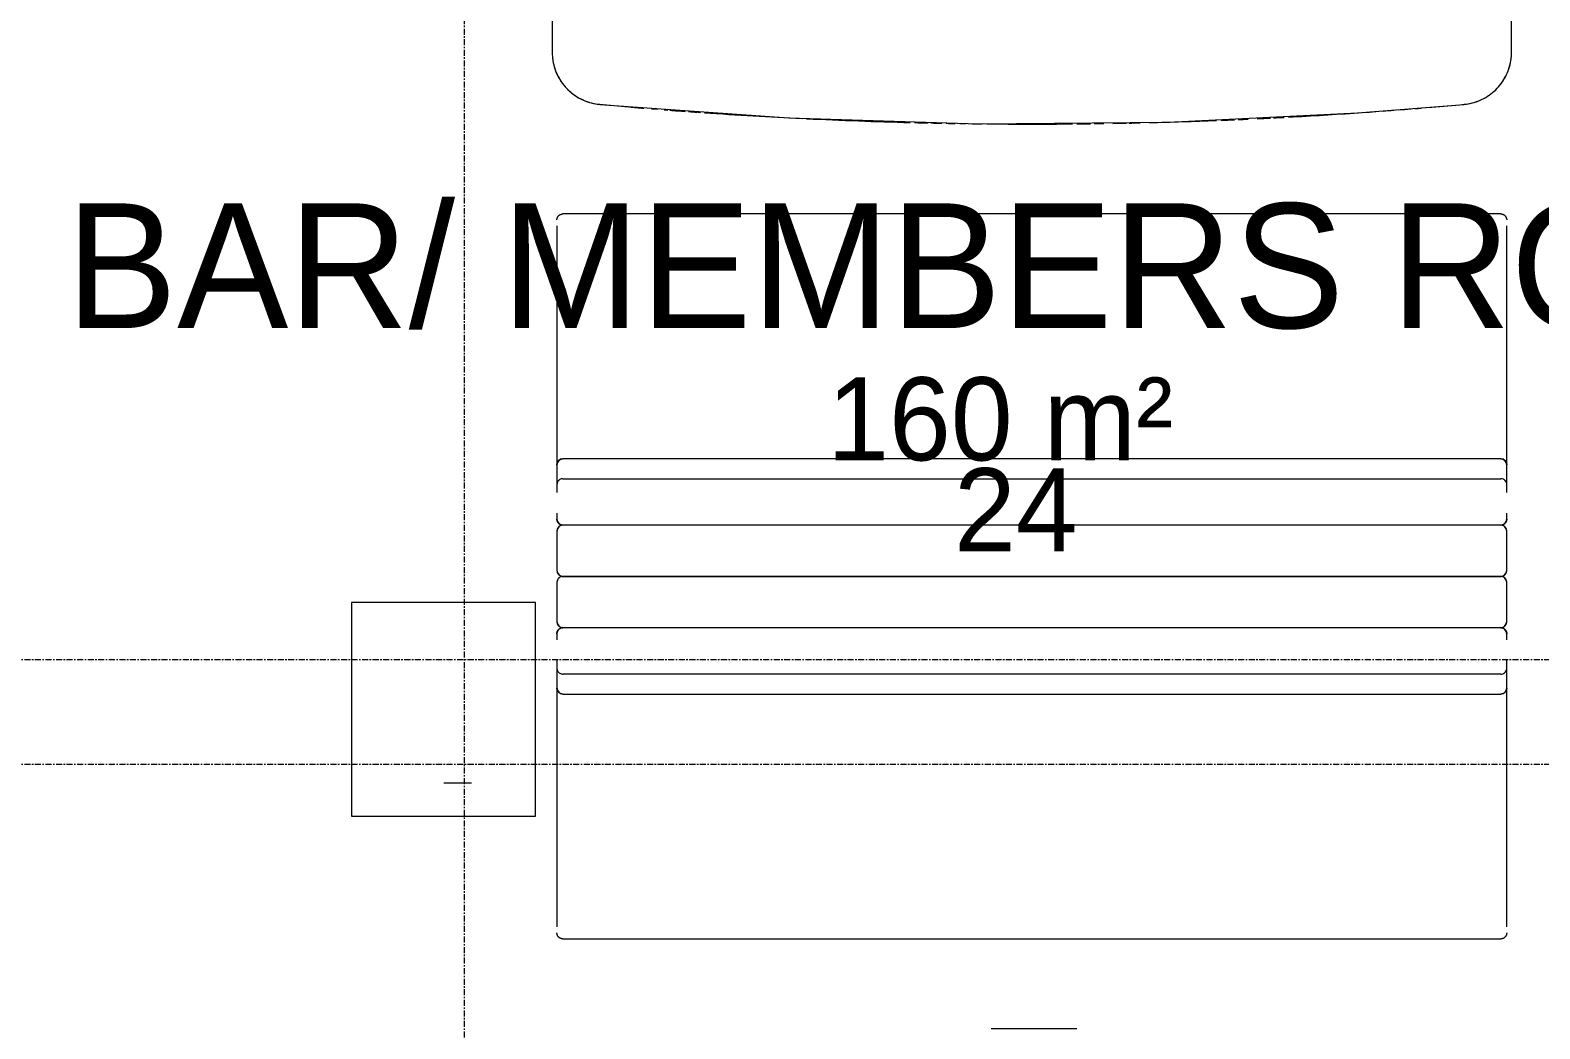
# Model space of a CAD drawing. Header units: inches. Extents: x 22 to 382261, y 22 to 371281.
# Drawn here: x 194403 to 197582, y 59735 to 61838 of the extents above; entities that cross this region are included whole.
import ezdxf

# ---------------------------------------------------------------- set-up
doc = ezdxf.new("R2010")
doc.units = ezdxf.units.IN
doc.header["$MEASUREMENT"] = 0
doc.linetypes.add('Grid Line 1_2_', pattern=[22.225, 12.7, -3.175, 3.175, -3.175])
for name, color, linetype, lineweight in [('A-AREA-IDEN', 2, 'Continuous', 9), ('A-COLS', 52, 'Continuous', 9), ('I-FURN', 30, 'Continuous', 9), ('S-GRID', 1, 'Continuous', 9)]:
    doc.layers.add(name, color=color, linetype=linetype, lineweight=lineweight)
doc.styles.add('Century Gothic_1', font='GOTHIC.TTF', dxfattribs={"height": 1})
doc.styles.add('Gill Sans MT', font='GIL_____.TTF', dxfattribs={"height": 262.5})

# ---------------------------------------------------------------- blocks, each defined once
blk = doc.blocks.new('DGGFRG - DGGFRG-862826-02- FIRST FLOOR FURNITURE PLAN')
at = {"layer": 'I-FURN'}
for p, q in [((-1000, -662.2), (-1000, -1223.4)), ((987.3, -636.8), (-987.3, -636.8)), ((1000, -1223.4), (1000, -662.2)), ((987.3, -1152.3), (-987.3, -1152.3)), ((987.3, -1152.4), (-987.3, -1152.4)), ((-987.3, -1194.3), (987.3, -1194.3)), ((-1000, -1266.8), (-1000, -1273)), ((-1000, -1266.8), (-1000, -1273)), ((1000, -1273), (1000, -1266.8)), ((1000, -1273), (1000, -1266.8)), ((-1000, -1273), (-1000, -1279.4)), ((987.3, -1292.1), (-987.3, -1292.1)), ((1000, -1279.4), (1000, -1273)), ((-1000, -1304.8), (-1000, -1387.3)), ((1000, -1387.3), (1000, -1304.8)), ((-987.3, -1400), (987.3, -1400))]:
    blk.add_line(p, q, dxfattribs=at)
at = {"layer": 'I-FURN', "flags": 128}
for points in [[(-1000, -649.5), (-1000, -649), (-1000, -648.5), (-999.9, -648), (-999.8, -647.5), (-999.7, -647), (-999.6, -646.5), (-999.5, -646), (-999.4, -645.5), (-999.2, -645), (-999, -644.6), (-998.8, -644.1), (-998.6, -643.7), (-998.3, -643.2), (-998.1, -642.8), (-997.8, -642.3), (-997.5, -641.9), (-997.2, -641.5), (-996.8, -641.1), (-996.5, -640.8), (-996.1, -640.4), (-995.8, -640.1), (-995.4, -639.7), (-995, -639.4), (-994.6, -639.1), (-994.2, -638.8), (-993.7, -638.6), (-993.3, -638.3), (-992.8, -638.1), (-992.4, -637.9), (-991.9, -637.7), (-991.4, -637.5), (-990.9, -637.4), (-990.5, -637.2), (-990, -637.1), (-989.5, -637), (-989, -636.9), (-988.5, -636.9), (-987.9, -636.8), (-987.4, -636.8), (-987.3, -636.8)], [(987.3, -636.8), (987.8, -636.8), (988.3, -636.9), (988.8, -636.9), (989.3, -637), (989.8, -637.1), (990.3, -637.2), (990.8, -637.3), (991.3, -637.5), (991.8, -637.6), (992.2, -637.8), (992.7, -638), (993.2, -638.3), (993.6, -638.5), (994, -638.8), (994.5, -639), (994.9, -639.3), (995.3, -639.6), (995.7, -640), (996, -640.3), (996.4, -640.7), (996.8, -641), (997.1, -641.4), (997.4, -641.8), (997.7, -642.2), (998, -642.7), (998.3, -643.1), (998.5, -643.5), (998.7, -644), (998.9, -644.4), (999.1, -644.9), (999.3, -645.4), (999.5, -645.9), (999.6, -646.4), (999.7, -646.9), (999.8, -647.4), (999.9, -647.9), (999.9, -648.4), (1000, -648.9), (1000, -649.4), (1000, -649.5)], [(-1000, -1165), (-1000, -1164.5), (-1000, -1164), (-999.9, -1163.5), (-999.8, -1162.9), (-999.7, -1162.4), (-999.6, -1162), (-999.5, -1161.5), (-999.4, -1161), (-999.2, -1160.5), (-999, -1160), (-998.8, -1159.6), (-998.6, -1159.1), (-998.3, -1158.7), (-998.1, -1158.2), (-997.8, -1157.8), (-997.5, -1157.4), (-997.2, -1157), (-996.8, -1156.6), (-996.5, -1156.2), (-996.1, -1155.9), (-995.8, -1155.5), (-995.4, -1155.2), (-995, -1154.9), (-994.6, -1154.6), (-994.2, -1154.3), (-993.7, -1154), (-993.3, -1153.8), (-992.8, -1153.5), (-992.4, -1153.3), (-991.9, -1153.1), (-991.4, -1153), (-990.9, -1152.8), (-990.5, -1152.7), (-990, -1152.6), (-989.5, -1152.5), (-989, -1152.4), (-988.5, -1152.3), (-987.9, -1152.3), (-987.4, -1152.3), (-987.3, -1152.3)], [(987.3, -1152.3), (987.8, -1152.3), (988.3, -1152.3), (988.8, -1152.4), (989.3, -1152.4), (989.8, -1152.5), (990.3, -1152.6), (990.8, -1152.8), (991.3, -1152.9), (991.8, -1153.1), (992.2, -1153.3), (992.7, -1153.5), (993.2, -1153.7), (993.6, -1154), (994, -1154.2), (994.5, -1154.5), (994.9, -1154.8), (995.3, -1155.1), (995.7, -1155.4), (996, -1155.8), (996.4, -1156.1), (996.8, -1156.5), (997.1, -1156.9), (997.4, -1157.3), (997.7, -1157.7), (998, -1158.1), (998.3, -1158.5), (998.5, -1159), (998.7, -1159.4), (998.9, -1159.9), (999.1, -1160.4), (999.3, -1160.8), (999.5, -1161.3), (999.6, -1161.8), (999.7, -1162.3), (999.8, -1162.8), (999.9, -1163.3), (999.9, -1163.8), (1000, -1164.3), (1000, -1164.8), (1000, -1165)], [(-996.4, -1288.2), (-996.8, -1287.8), (-997.1, -1287.4), (-997.4, -1287), (-997.7, -1286.6), (-998, -1286.2), (-998.3, -1285.8), (-998.5, -1285.3), (-998.7, -1284.9), (-998.9, -1284.4), (-999.1, -1284), (-999.3, -1283.5), (-999.5, -1283), (-999.6, -1282.5), (-999.7, -1282), (-999.8, -1281.5), (-999.9, -1281), (-999.9, -1280.5), (-1000, -1280), (-1000, -1279.5), (-1000, -1279.4)], [(-996.4, -1288.2), (-996.8, -1287.8), (-997.1, -1287.4), (-997.4, -1287), (-997.7, -1286.6), (-998, -1286.2), (-998.3, -1285.8), (-998.5, -1285.3), (-998.7, -1284.9), (-998.9, -1284.4), (-999.1, -1284), (-999.3, -1283.5), (-999.5, -1283), (-999.6, -1282.5), (-999.7, -1282), (-999.8, -1281.5), (-999.9, -1281), (-999.9, -1280.5), (-1000, -1280), (-1000, -1279.5), (-1000, -1279.4)], [(-987.3, -1292.1), (-987.8, -1292.1), (-988.3, -1292.1), (-988.8, -1292.1), (-989.3, -1292.2), (-989.8, -1292.3), (-990.3, -1292.4), (-990.8, -1292.5), (-991.3, -1292.7), (-991.8, -1292.9), (-992.2, -1293.1), (-992.7, -1293.3), (-993.2, -1293.5), (-993.6, -1293.7), (-994, -1294), (-994.5, -1294.3), (-994.9, -1294.6), (-995.3, -1294.9), (-995.7, -1295.2), (-996, -1295.5), (-996.4, -1295.9), (-996.8, -1296.3), (-997.1, -1296.7), (-997.4, -1297.1), (-997.7, -1297.5), (-998, -1297.9), (-998.3, -1298.3), (-998.5, -1298.8), (-998.7, -1299.2), (-998.9, -1299.7), (-999.1, -1300.1), (-999.3, -1300.6), (-999.5, -1301.1), (-999.6, -1301.6), (-999.7, -1302.1), (-999.8, -1302.6), (-999.9, -1303.1), (-999.9, -1303.6), (-1000, -1304.1), (-1000, -1304.6), (-1000, -1304.8)], [(-987.3, -1292.1), (-987.8, -1292), (-988.3, -1292), (-988.8, -1292), (-989.3, -1291.9), (-989.8, -1291.8), (-990.3, -1291.7), (-990.8, -1291.6), (-991.3, -1291.4), (-991.8, -1291.2), (-992.2, -1291), (-992.7, -1290.8), (-993.2, -1290.6), (-993.6, -1290.4), (-994, -1290.1)], [(-987.3, -1292.1), (-987.8, -1292), (-988.3, -1292), (-988.8, -1292), (-989.3, -1291.9), (-989.8, -1291.8), (-990.3, -1291.7), (-990.8, -1291.6), (-991.3, -1291.4), (-991.8, -1291.2), (-992.2, -1291), (-992.7, -1290.8), (-993.2, -1290.6), (-993.6, -1290.4), (-994, -1290.1)], [(1000, -1279.4), (1000, -1279.9), (1000, -1280.4), (999.9, -1280.9), (999.8, -1281.4), (999.7, -1281.9), (999.6, -1282.4), (999.5, -1282.9), (999.4, -1283.3), (999.2, -1283.8), (999, -1284.3), (998.8, -1284.8), (998.6, -1285.2), (998.3, -1285.7), (998.1, -1286.1), (997.8, -1286.5), (997.5, -1286.9), (997.2, -1287.3), (996.8, -1287.7), (996.5, -1288.1), (996.1, -1288.5), (995.8, -1288.8), (995.4, -1289.1), (995, -1289.5), (994.6, -1289.8), (994.2, -1290), (993.7, -1290.3), (993.3, -1290.6), (992.8, -1290.8), (992.4, -1291), (991.9, -1291.2), (991.4, -1291.4), (990.9, -1291.5), (990.5, -1291.7), (990, -1291.8), (989.5, -1291.9), (989, -1291.9), (988.5, -1292), (987.9, -1292), (987.4, -1292.1), (987.3, -1292.1)], [(1000, -1279.4), (1000, -1279.9), (1000, -1280.4), (999.9, -1280.9), (999.8, -1281.4), (999.7, -1281.9), (999.6, -1282.4), (999.5, -1282.9), (999.4, -1283.3), (999.2, -1283.8), (999, -1284.3), (998.8, -1284.8), (998.6, -1285.2), (998.3, -1285.7), (998.1, -1286.1), (997.8, -1286.5), (997.5, -1286.9), (997.2, -1287.3), (996.8, -1287.7), (996.5, -1288.1), (996.1, -1288.5), (995.8, -1288.8), (995.4, -1289.1), (995, -1289.5), (994.6, -1289.8), (994.2, -1290), (993.7, -1290.3), (993.3, -1290.6), (992.8, -1290.8), (992.4, -1291), (991.9, -1291.2), (991.4, -1291.4), (990.9, -1291.5), (990.5, -1291.7), (990, -1291.8), (989.5, -1291.9), (989, -1291.9), (988.5, -1292), (987.9, -1292), (987.4, -1292.1), (987.3, -1292.1)], [(1000, -1304.8), (1000, -1304.2), (1000, -1303.7), (999.9, -1303.2), (999.8, -1302.7), (999.7, -1302.2), (999.6, -1301.7), (999.5, -1301.2), (999.4, -1300.8), (999.2, -1300.3), (999, -1299.8), (998.8, -1299.3), (998.6, -1298.9), (998.3, -1298.4), (998.1, -1298), (997.8, -1297.6), (997.5, -1297.2), (997.2, -1296.8), (996.8, -1296.4), (996.5, -1296), (996.1, -1295.6), (995.8, -1295.3), (995.4, -1295), (995, -1294.6), (994.6, -1294.3), (994.2, -1294.1), (993.7, -1293.8), (993.3, -1293.5), (992.8, -1293.3), (992.4, -1293.1), (991.9, -1292.9), (991.4, -1292.7), (990.9, -1292.6), (990.5, -1292.4), (990, -1292.3), (989.5, -1292.2), (989, -1292.2), (988.5, -1292.1), (987.9, -1292.1), (987.4, -1292.1), (987.3, -1292.1)], [(-1000, -1387.3), (-1000, -1387.8), (-1000, -1388.3), (-999.9, -1388.8), (-999.8, -1389.3), (-999.7, -1389.8), (-999.6, -1390.3), (-999.5, -1390.8), (-999.4, -1391.3), (-999.2, -1391.8), (-999, -1392.2), (-998.8, -1392.7), (-998.6, -1393.2), (-998.3, -1393.6), (-998.1, -1394), (-997.8, -1394.5), (-997.5, -1394.9), (-997.2, -1395.3), (-996.8, -1395.7), (-996.5, -1396), (-996.1, -1396.4), (-995.8, -1396.8), (-995.4, -1397.1), (-995, -1397.4), (-994.6, -1397.7), (-994.2, -1398), (-993.7, -1398.3), (-993.3, -1398.5), (-992.8, -1398.7), (-992.4, -1398.9), (-991.9, -1399.1), (-991.4, -1399.3), (-990.9, -1399.5), (-990.5, -1399.6), (-990, -1399.7), (-989.5, -1399.8), (-989, -1399.9), (-988.5, -1399.9), (-987.9, -1400), (-987.4, -1400), (-987.3, -1400)], [(987.3, -1400), (987.8, -1400), (988.3, -1400), (988.8, -1399.9), (989.3, -1399.8), (989.8, -1399.7), (990.3, -1399.6), (990.8, -1399.5), (991.3, -1399.4), (991.8, -1399.2), (992.2, -1399), (992.7, -1398.8), (993.2, -1398.6), (993.6, -1398.3), (994, -1398.1), (994.5, -1397.8), (994.9, -1397.5), (995.3, -1397.2), (995.7, -1396.8), (996, -1396.5), (996.4, -1396.1), (996.8, -1395.8), (997.1, -1395.4), (997.4, -1395), (997.7, -1394.6), (998, -1394.2), (998.3, -1393.7), (998.5, -1393.3), (998.7, -1392.8), (998.9, -1392.4), (999.1, -1391.9), (999.3, -1391.4), (999.5, -1390.9), (999.6, -1390.5), (999.7, -1390), (999.8, -1389.5), (999.9, -1389), (999.9, -1388.5), (1000, -1387.9), (1000, -1387.4), (1000, -1387.3)]]:
    blk.add_lwpolyline(points, dxfattribs=at)
at = {"layer": 'I-FURN'}
for centre, radius, start, end in [((0, 9512.5), 9960.2, 269.45393, 270.49143), ((-987.3, -1279.4), 12.7, 180, 270), ((-987.3, -1304.8), 12.7, 90, 180), ((987.3, -1279.4), 12.7, 270, 0), ((987.3, -1304.8), 12.7, 0, 90), ((-987.3, -1387.3), 12.7, 180, 270), ((987.3, -1387.3), 12.7, 270, 0)]:
    blk.add_arc(centre, radius, start, end, dxfattribs=at)
for centre, ratio, start_param, end_param in [((-987.3, -1165.1), 0.999792, 1.570796, 3.141593), ((987.3, -1165.1), 0.999662, 0, 1.570796)]:
    blk.add_ellipse(centre, major_axis=(12.7, 0), ratio=ratio, start_param=start_param, end_param=end_param, dxfattribs=at)
for points, knots in [([(-987.3, -1194.3), (-988.7, -1194.3), (-991.6, -1194.8), (-995.8, -1197), (-998.5, -1200.3), (-999.8, -1203.7), (-1000, -1205.5), (-1000, -1206.4)], [-1, -1, -1, -1, -0.785714, -0.571429, -0.285714, -0.142857, 0, 0, 0, 0]), ([(1000, -1206.4), (1000, -1205.5), (999.8, -1203.7), (998.8, -1201.1), (997.3, -1198.8), (994.6, -1196.2), (991.1, -1194.6), (988.3, -1194.3), (987.3, -1194.3)], [0, 0, 0, 0, 0.142857, 0.285714, 0.428571, 0.571429, 0.857143, 1, 1, 1, 1])]:
    blk.add_open_spline(points, degree=3, knots=knots, dxfattribs=at)
blk = doc.blocks.new('DGGFRG - DGGFRG-V13-02- FIRST FLOOR FURNITURE PLAN')
at = {"layer": 'I-FURN'}
for p, q in [((987.3, 1400), (-987.3, 1400)), ((-1000, 1387.3), (-1000, 1304.8)), ((1000, 1304.8), (1000, 1387.3)), ((-1000, 1279.3), (-1000, 1273)), ((-1000, 1273), (-1000, 1266.8)), ((-1000, 1273), (-1000, 1266.8)), ((-987.3, 1292), (987.3, 1292)), ((1000, 1273), (1000, 1279.3)), ((1000, 1266.8), (1000, 1273)), ((1000, 1266.8), (1000, 1273)), ((-1000, 1223.4), (-1000, 662.2)), ((1000, 662.2), (1000, 1223.4)), ((987.3, 1194.3), (-987.3, 1194.3)), ((-987.3, 1152.4), (987.3, 1152.4)), ((-987.3, 1152.3), (987.3, 1152.3)), ((-987.3, 636.8), (987.3, 636.8)), ((151.9, 446.5), (139.1, 446.7)), ((-813.4, 414.5), (-819.6, 413.9)), ((-806.4, 415), (-812.5, 414.5)), ((703.5, 422.8), (697.7, 423.2)), ((774.4, 417.6), (766.7, 418.2)), ((801.2, 415.5), (787.5, 416.5)), ((-831.1, 413), (-841.6, 412.1)), ((-1010, 296.5), (-1010, -296.5)), ((1010, -296.5), (1010, 296.5))]:
    blk.add_line(p, q, dxfattribs=at)
at = {"layer": 'I-FURN', "flags": 128}
for points in [[(-987.3, 1400), (-987.8, 1400), (-988.3, 1400), (-988.8, 1399.9), (-989.3, 1399.8), (-989.8, 1399.7), (-990.3, 1399.6), (-990.8, 1399.5), (-991.3, 1399.4), (-991.8, 1399.2), (-992.2, 1399), (-992.7, 1398.8), (-993.2, 1398.6), (-993.6, 1398.3), (-994, 1398.1), (-994.5, 1397.8), (-994.9, 1397.5), (-995.3, 1397.2), (-995.7, 1396.8), (-996, 1396.5), (-996.4, 1396.1), (-996.8, 1395.8), (-997.1, 1395.4), (-997.4, 1395), (-997.7, 1394.6), (-998, 1394.2), (-998.3, 1393.7), (-998.5, 1393.3), (-998.7, 1392.8), (-998.9, 1392.4), (-999.1, 1391.9), (-999.3, 1391.4), (-999.5, 1390.9), (-999.6, 1390.5), (-999.7, 1390), (-999.8, 1389.5), (-999.9, 1389), (-999.9, 1388.5), (-1000, 1387.9), (-1000, 1387.4), (-1000, 1387.3)], [(1000, 1387.3), (1000, 1387.8), (1000, 1388.3), (999.9, 1388.8), (999.8, 1389.3), (999.7, 1389.8), (999.6, 1390.3), (999.5, 1390.8), (999.4, 1391.3), (999.2, 1391.8), (999, 1392.2), (998.8, 1392.7), (998.6, 1393.2), (998.3, 1393.6), (998.1, 1394), (997.8, 1394.5), (997.5, 1394.9), (997.2, 1395.3), (996.8, 1395.7), (996.5, 1396), (996.1, 1396.4), (995.8, 1396.8), (995.4, 1397.1), (995, 1397.4), (994.6, 1397.7), (994.2, 1398), (993.7, 1398.3), (993.3, 1398.5), (992.8, 1398.7), (992.4, 1398.9), (991.9, 1399.1), (991.4, 1399.3), (990.9, 1399.5), (990.5, 1399.6), (990, 1399.7), (989.5, 1399.8), (989, 1399.9), (988.5, 1399.9), (987.9, 1400), (987.4, 1400), (987.3, 1400)], [(-1000, 1304.8), (-1000, 1304.2), (-1000, 1303.7), (-999.9, 1303.2), (-999.8, 1302.7), (-999.7, 1302.2), (-999.6, 1301.7), (-999.5, 1301.2), (-999.4, 1300.8), (-999.2, 1300.3), (-999, 1299.8), (-998.8, 1299.3), (-998.6, 1298.9), (-998.3, 1298.4), (-998.1, 1298), (-997.8, 1297.6), (-997.5, 1297.2), (-997.2, 1296.8), (-996.8, 1296.4), (-996.5, 1296), (-996.1, 1295.6), (-995.8, 1295.3), (-995.4, 1295), (-995, 1294.6), (-994.6, 1294.3), (-994.2, 1294.1), (-993.7, 1293.8), (-993.3, 1293.5), (-992.8, 1293.3), (-992.4, 1293.1), (-991.9, 1292.9), (-991.4, 1292.7), (-990.9, 1292.6), (-990.5, 1292.4), (-990, 1292.3), (-989.5, 1292.2), (-989, 1292.2), (-988.5, 1292.1), (-987.9, 1292.1), (-987.4, 1292), (-987.3, 1292)], [(987.3, 1292), (987.8, 1292.1), (988.3, 1292.1), (988.8, 1292.1), (989.3, 1292.2), (989.8, 1292.3), (990.3, 1292.4), (990.8, 1292.5), (991.3, 1292.7), (991.8, 1292.9), (992.2, 1293.1), (992.7, 1293.3), (993.2, 1293.5), (993.6, 1293.7), (994, 1294), (994.5, 1294.3), (994.9, 1294.6), (995.3, 1294.9), (995.7, 1295.2), (996, 1295.5), (996.4, 1295.9), (996.8, 1296.3), (997.1, 1296.7), (997.4, 1297.1), (997.7, 1297.5), (998, 1297.9), (998.3, 1298.3), (998.5, 1298.8), (998.7, 1299.2), (998.9, 1299.7), (999.1, 1300.1), (999.3, 1300.6), (999.5, 1301.1), (999.6, 1301.6), (999.7, 1302.1), (999.8, 1302.6), (999.9, 1303.1), (999.9, 1303.6), (1000, 1304.1), (1000, 1304.6), (1000, 1304.8)], [(-1000, 1279.3), (-1000, 1279.9), (-1000, 1280.4), (-999.9, 1280.9), (-999.8, 1281.4), (-999.7, 1281.9), (-999.6, 1282.4), (-999.5, 1282.9), (-999.4, 1283.3), (-999.2, 1283.8), (-999, 1284.3), (-998.8, 1284.8), (-998.6, 1285.2), (-998.3, 1285.7), (-998.1, 1286.1), (-997.8, 1286.5), (-997.5, 1286.9), (-997.2, 1287.3), (-996.8, 1287.7), (-996.5, 1288.1)], [(-1000, 1279.3), (-1000, 1279.9), (-1000, 1280.4), (-999.9, 1280.9), (-999.8, 1281.4), (-999.7, 1281.9), (-999.6, 1282.4), (-999.5, 1282.9), (-999.4, 1283.3), (-999.2, 1283.8), (-999, 1284.3), (-998.8, 1284.8), (-998.6, 1285.2), (-998.3, 1285.7), (-998.1, 1286.1), (-997.8, 1286.5), (-997.5, 1286.9), (-997.2, 1287.3), (-996.8, 1287.7), (-996.5, 1288.1)], [(-993.7, 1290.3), (-993.3, 1290.6), (-992.8, 1290.8), (-992.4, 1291), (-991.9, 1291.2), (-991.4, 1291.4), (-990.9, 1291.5), (-990.5, 1291.7), (-990, 1291.8), (-989.5, 1291.9), (-989, 1291.9), (-988.5, 1292), (-987.9, 1292), (-987.4, 1292), (-987.3, 1292)], [(-993.7, 1290.3), (-993.3, 1290.6), (-992.8, 1290.8), (-992.4, 1291), (-991.9, 1291.2), (-991.4, 1291.4), (-990.9, 1291.5), (-990.5, 1291.7), (-990, 1291.8), (-989.5, 1291.9), (-989, 1291.9), (-988.5, 1292), (-987.9, 1292), (-987.4, 1292), (-987.3, 1292)], [(987.3, 1292), (987.8, 1292), (988.3, 1292), (988.8, 1292), (989.3, 1291.9), (989.8, 1291.8), (990.3, 1291.7), (990.8, 1291.6), (991.3, 1291.4), (991.8, 1291.2), (992.2, 1291), (992.7, 1290.8), (993.2, 1290.6), (993.6, 1290.4), (994, 1290.1), (994.5, 1289.8), (994.9, 1289.5), (995.3, 1289.2), (995.7, 1288.9), (996, 1288.6), (996.4, 1288.2), (996.8, 1287.8), (997.1, 1287.4), (997.4, 1287), (997.7, 1286.6), (998, 1286.2), (998.3, 1285.8), (998.5, 1285.3), (998.7, 1284.9), (998.9, 1284.4), (999.1, 1284), (999.3, 1283.5), (999.5, 1283), (999.6, 1282.5), (999.7, 1282), (999.8, 1281.5), (999.9, 1281), (999.9, 1280.5), (1000, 1280), (1000, 1279.5), (1000, 1279.3)], [(987.3, 1292), (987.8, 1292), (988.3, 1292), (988.8, 1292), (989.3, 1291.9), (989.8, 1291.8), (990.3, 1291.7), (990.8, 1291.6), (991.3, 1291.4), (991.8, 1291.2), (992.2, 1291), (992.7, 1290.8), (993.2, 1290.6), (993.6, 1290.4), (994, 1290.1), (994.5, 1289.8), (994.9, 1289.5), (995.3, 1289.2), (995.7, 1288.9), (996, 1288.6), (996.4, 1288.2), (996.8, 1287.8), (997.1, 1287.4), (997.4, 1287), (997.7, 1286.6), (998, 1286.2), (998.3, 1285.8), (998.5, 1285.3), (998.7, 1284.9), (998.9, 1284.4), (999.1, 1284), (999.3, 1283.5), (999.5, 1283), (999.6, 1282.5), (999.7, 1282), (999.8, 1281.5), (999.9, 1281), (999.9, 1280.5), (1000, 1280), (1000, 1279.5), (1000, 1279.3)], [(-987.3, 1152.3), (-987.8, 1152.3), (-988.3, 1152.3), (-988.8, 1152.4), (-989.3, 1152.4), (-989.8, 1152.5), (-990.3, 1152.6), (-990.8, 1152.8), (-991.3, 1152.9), (-991.8, 1153.1), (-992.2, 1153.3), (-992.7, 1153.5), (-993.2, 1153.7), (-993.6, 1154), (-994, 1154.2), (-994.5, 1154.5), (-994.9, 1154.8), (-995.3, 1155.1), (-995.7, 1155.4), (-996, 1155.8), (-996.4, 1156.1), (-996.8, 1156.5), (-997.1, 1156.9), (-997.4, 1157.3), (-997.7, 1157.7), (-998, 1158.1), (-998.3, 1158.5), (-998.5, 1159), (-998.7, 1159.4), (-998.9, 1159.9), (-999.1, 1160.4), (-999.3, 1160.8), (-999.5, 1161.3), (-999.6, 1161.8), (-999.7, 1162.3), (-999.8, 1162.8), (-999.9, 1163.3), (-999.9, 1163.8), (-1000, 1164.3), (-1000, 1164.8), (-1000, 1165)], [(1000, 1165), (1000, 1164.5), (1000, 1164), (999.9, 1163.5), (999.8, 1162.9), (999.7, 1162.4), (999.6, 1162), (999.5, 1161.5), (999.4, 1161), (999.2, 1160.5), (999, 1160), (998.8, 1159.6), (998.6, 1159.1), (998.3, 1158.7), (998.1, 1158.2), (997.8, 1157.8), (997.5, 1157.4), (997.2, 1157), (996.8, 1156.6), (996.5, 1156.2), (996.1, 1155.9), (995.8, 1155.5), (995.4, 1155.2), (995, 1154.9), (994.6, 1154.6), (994.2, 1154.3), (993.7, 1154), (993.3, 1153.8), (992.8, 1153.5), (992.4, 1153.3), (991.9, 1153.1), (991.4, 1153), (990.9, 1152.8), (990.5, 1152.7), (990, 1152.6), (989.5, 1152.5), (989, 1152.4), (988.5, 1152.3), (987.9, 1152.3), (987.4, 1152.3), (987.3, 1152.3)], [(-987.3, 636.8), (-987.8, 636.8), (-988.3, 636.9), (-988.8, 636.9), (-989.3, 637), (-989.8, 637.1), (-990.3, 637.2), (-990.8, 637.3), (-991.3, 637.5), (-991.8, 637.6), (-992.2, 637.8), (-992.7, 638), (-993.2, 638.3), (-993.6, 638.5), (-994, 638.8), (-994.5, 639), (-994.9, 639.3), (-995.3, 639.6), (-995.7, 640), (-996, 640.3), (-996.4, 640.7), (-996.8, 641), (-997.1, 641.4), (-997.4, 641.8), (-997.7, 642.2), (-998, 642.7), (-998.3, 643.1), (-998.5, 643.5), (-998.7, 644), (-998.9, 644.4), (-999.1, 644.9), (-999.3, 645.4), (-999.5, 645.9), (-999.6, 646.4), (-999.7, 646.9), (-999.8, 647.4), (-999.9, 647.9), (-999.9, 648.4), (-1000, 648.9), (-1000, 649.4), (-1000, 649.5)], [(1000, 649.5), (1000, 649), (1000, 648.5), (999.9, 648), (999.8, 647.5), (999.7, 647), (999.6, 646.5), (999.5, 646), (999.4, 645.5), (999.2, 645), (999, 644.6), (998.8, 644.1), (998.6, 643.7), (998.3, 643.2), (998.1, 642.8), (997.8, 642.3), (997.5, 641.9), (997.2, 641.5), (996.8, 641.1), (996.5, 640.8), (996.1, 640.4), (995.8, 640.1), (995.4, 639.7), (995, 639.4), (994.6, 639.1), (994.2, 638.8), (993.7, 638.6), (993.3, 638.3), (992.8, 638.1), (992.4, 637.9), (991.9, 637.7), (991.4, 637.5), (990.9, 637.4), (990.5, 637.2), (990, 637.1), (989.5, 637), (989, 636.9), (988.5, 636.9), (987.9, 636.8), (987.4, 636.8), (987.3, 636.8)], [(910, 406.1), (511.7, 434.5), (112.5, 447), (-286.9, 443.5), (-685.8, 424.1), (-910, 406.1)], [(-910, 406.1), (-914.4, 405.6), (-918.7, 404.9), (-923.1, 404.1), (-927.3, 403.1), (-931.6, 401.9), (-935.8, 400.6), (-939.9, 399.1), (-944, 397.4), (-948, 395.5), (-951.9, 393.5), (-955.7, 391.4), (-959.5, 389.1), (-963.1, 386.6), (-966.7, 384), (-970.1, 381.3), (-973.5, 378.4), (-976.7, 375.4), (-979.8, 372.3), (-982.7, 369), (-985.6, 365.7), (-988.3, 362.2), (-990.8, 358.6), (-993.2, 354.9), (-995.5, 351.2), (-997.6, 347.3), (-999.5, 343.4), (-1001.3, 339.3), (-1003, 335.2), (-1004.4, 331.1), (-1005.7, 326.9), (-1006.9, 322.6), (-1007.8, 318.4), (-1008.6, 314), (-1009.2, 309.7), (-1009.7, 305.3), (-1009.9, 300.9), (-1010, 296.5)], [(1010, 296.5), (1009.9, 300.9), (1009.6, 305.3), (1009.2, 309.7), (1008.6, 314.1), (1007.8, 318.4), (1006.8, 322.7), (1005.7, 326.9), (1004.4, 331.1), (1002.9, 335.3), (1001.3, 339.4), (999.5, 343.4), (997.6, 347.3), (995.5, 351.2), (993.2, 355), (990.8, 358.7), (988.2, 362.2), (985.5, 365.7), (982.7, 369.1), (979.7, 372.3), (976.6, 375.5), (973.4, 378.5), (970.1, 381.3), (966.6, 384.1), (963.1, 386.7), (959.4, 389.1), (955.7, 391.4), (951.8, 393.6), (947.9, 395.6), (943.9, 397.4), (939.9, 399.1), (935.7, 400.6), (931.5, 401.9), (927.3, 403.1), (923, 404.1), (918.7, 404.9), (914.3, 405.6), (910, 406.1)]]:
    blk.add_lwpolyline(points, dxfattribs=at)
at = {"layer": 'I-FURN'}
for centre, radius, start, end in [((-987.3, 1387.3), 12.7, 90, 180), ((987.3, 1387.3), 12.7, 0, 90), ((-987.3, 1304.8), 12.7, 180, 270), ((987.3, 1304.8), 12.7, 270, 360), ((-987.3, 1279.3), 12.7, 90, 180), ((987.3, 1279.3), 12.7, 0, 90), ((0, -9537.5), 9985.1, 91.17777, 91.30719), ((0, -9537.5), 9985.1, 90.98044, 91.14372), ((0, -9537.5), 9985.1, 90.75199, 90.87148), ((0, -9537.5), 9985.1, 90.54472, 90.70804), ((0, -9537.5), 9985.1, 89.45531, 90.49019), ((0, -9537.5), 9985.1, 89.23737, 89.40089), ((0, -9537.5), 9985.1, 88.9652, 89.07412), ((0, -9537.5), 9985.1, 88.77788, 88.91063), ((0, -9537.5), 9985.1, 88.58388, 88.74737), ((0, -9537.5), 9985.1, 94.43888, 94.58466), ((0, -9537.5), 9985.1, 94.24985, 94.3786), ((0, -9537.5), 9985.1, 94.00769, 94.1589), ((0, -9537.5), 9985.1, 93.10435, 93.94864), ((0, -9537.5), 9985.1, 92.92055, 93.05016), ((0, -9537.5), 9985.1, 92.72345, 92.88655), ((0, -9537.5), 9985.1, 92.49489, 92.61445), ((0, -9537.5), 9985.1, 92.28773, 92.45087), ((0, -9537.5), 9985.1, 91.41617, 92.23301), ((0, -9537.5), 9985.1, 87.27662, 88.52955), ((0, -9537.5), 9985.1, 86.04042, 87.22236), ((0, -9537.5), 9985.1, 85.84934, 85.95196), ((0, -9537.5), 9985.1, 85.62243, 85.80769), ((0, -9537.5), 9985.1, 85.1287, 85.30554), ((-900, 296.5), 110, 122.3965, 134.6992), ((-900, 296.5), 110, 118.896, 121.6489), ((-900, 296.5), 110, 106.461, 117.864), ((-900, 296.5), 110, 101.668, 104.6121), ((-900, 296.5), 110, 95.2291, 100.9512), ((0, -9537.5), 9985.1, 94.83809, 95.2291), ((0, -9537.5), 9985.1, 84.7709, 85.12169), ((900, 296.5), 110, 79.0488, 84.7709), ((900, 296.5), 110, 75.3879, 78.332), ((900, 296.5), 110, 62.136, 73.539), ((900, 296.5), 110, 58.3511, 61.104), ((900, 296.5), 110, 45.1576, 57.6035), ((-900, 296.5), 110, 140.3867, 152.8326), ((900, 296.5), 110, 27.1674, 39.4701), ((-900, 296.5), 110, 157.3651, 168.7681), ((-900, 296.5), 110, 153.5802, 156.3331), ((900, 296.5), 110, 23.6669, 26.4198), ((900, 296.5), 110, 11.2319, 22.6349), ((-900, 296.5), 110, 174.2779, 180), ((-900, 296.5), 110, 170.617, 173.5611), ((900, 296.5), 110, 6.4389, 9.383), ((900, 296.5), 110, 360, 5.7221)]:
    blk.add_arc(centre, radius, start, end, dxfattribs=at)
for centre, major_axis, ratio, start_param, end_param in [((-987.3, 1165.1), (-12.7, 0), 0.999792, 0, 1.570796), ((987.3, 1165.1), (12.7, 0), 0.999662, 4.712389, 6.283185)]:
    blk.add_ellipse(centre, major_axis=major_axis, ratio=ratio, start_param=start_param, end_param=end_param, dxfattribs=at)
for points, knots in [([(-1000, 1206.4), (-1000, 1205.1), (-999.5, 1202.4), (-997.2, 1198.3), (-993, 1195.1), (-989.2, 1194.3), (-987.3, 1194.3)], [-1, -1, -1, -1, -0.785714, -0.571429, -0.285714, 0, 0, 0, 0]), ([(987.3, 1194.3), (989.2, 1194.3), (993, 1195.1), (997.2, 1198.3), (999.5, 1202.4), (1000, 1205.1), (1000, 1206.4)], [0, 0, 0, 0, 0.285714, 0.571429, 0.785714, 1, 1, 1, 1])]:
    blk.add_open_spline(points, degree=3, knots=knots, dxfattribs=at)

msp = doc.modelspace()

# ---------------------------------------------------------------- hatches: boundary and pattern name
at = {"layer": 'A-COLS'}
h = msp.add_hatch(dxfattribs=at)
h.set_pattern_fill('FP_10', color=256, style=0, pattern_type=2)
h.set_pattern_definition([(0, (179271.16, 58474.37), (1422.4, 355.6), [58.674, -1008.126, 58.674, -1008.126, -5689.6]), (0, (179271.16, 58474.37), (1422.4, 355.6), [-2133.6, 58.674, -2074.926, 58.674, -1008.126, -2489.2]), (0, (179271.16, 58474.37), (1422.4, 355.6), [-5334, 58.674, -652.526, 58.674, -1719.326]), (120, (179804.56, 58652.17), (-1019.159, 1054.0345), [58.674, -1008.126, 58.674, -1008.126, -5689.6]), (120, (179804.56, 58652.17), (-1019.159, 1054.0345), [-2133.6, 58.674, -2074.926, 58.674, -1008.126, -2489.2]), (120, (179804.56, 58652.17), (-1019.159, 1054.0345), [-5334, 58.674, -652.526, 58.674, -1719.326]), (240, (179982.36, 59363.37), (-403.241, -1409.6345), [58.674, -1008.126, 58.674, -1008.126, -5689.6]), (240, (179982.36, 59363.37), (-403.241, -1409.6345), [-2133.6, 58.674, -2074.926, 58.674, -1008.126, -2489.2]), (240, (179982.36, 59363.37), (-403.241, -1409.6345), [-5334, 58.674, -652.526, 58.674, -1719.326])])
h.paths.add_polyline_path([(195467.4, 60182.6), (195467.4, 60632.6), (195079.9, 60632.6), (195079.9, 60182.6), (195396.7, 60182.6)])

# ---------------------------------------------------------------- linework, layer by layer
at = {"layer": 'A-COLS', "lineweight": 18}
for p, q in [((195079.9, 60632.6), (195079.9, 60182.6)), ((195467.4, 60632.6), (195079.9, 60632.6)), ((195467.4, 60182.6), (195467.4, 60632.6)), ((195079.9, 60182.6), (195467.4, 60182.6))]:
    msp.add_line(p, q, dxfattribs=at)
at = {"layer": 'S-GRID', "linetype": 'Grid Line 1_2_'}
for p, q in [((195317.4, 49071), (195317.4, 73485.1)), ((166187.4, 60512.6), (202927.8, 60512.6)), ((166187.4, 60292.6), (202927.8, 60292.6))]:
    msp.add_line(p, q, dxfattribs=at)

# ---------------------------------------------------------------- block references
at = {"layer": 'I-FURN', "rotation": 180}
for name, p in [('DGGFRG - DGGFRG-V13-02- FIRST FLOOR FURNITURE PLAN', (196512.4, 62087.6)), ('DGGFRG - DGGFRG-862826-02- FIRST FLOOR FURNITURE PLAN', (196512.4, 59287.6))]:
    msp.add_blockref(name, p, dxfattribs=at)

# ---------------------------------------------------------------- texts
at = {"layer": 'A-AREA-IDEN', "attachment_point": 1}
for s, insert, char_height, width, style in [('BAR/ MEMBERS ROOM', (194478.5, 61473), 262.5, 4868.247, 'Gill Sans MT'), ('160 m²', (196081.5, 61106.9), 175, 982.067, 'Century Gothic_1'), ('24', (196348.4, 60915.5), 175, 336.709, 'Century Gothic_1')]:
    msp.add_mtext(s, dxfattribs=dict(at, insert=insert, char_height=char_height, width=width, style=style))

doc.saveas('drawing.dxf')
